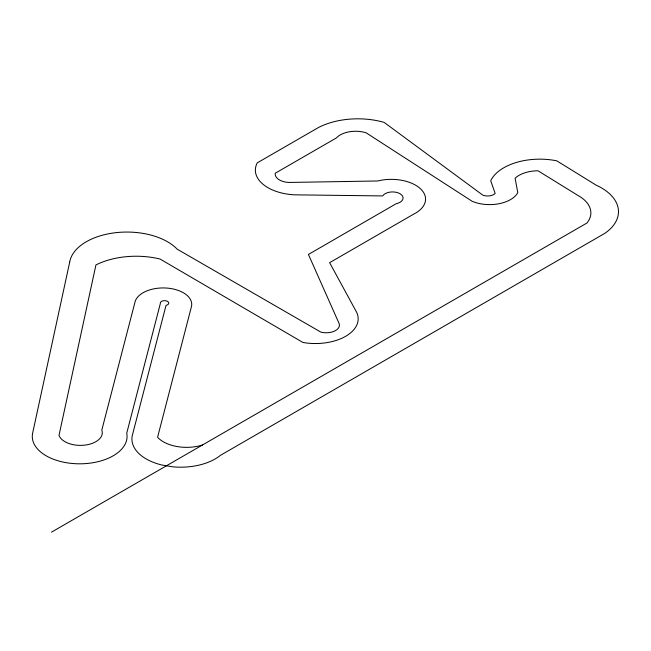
<?xml version="1.0" encoding="UTF-8"?>
<svg xmlns="http://www.w3.org/2000/svg" width="651" height="651" viewBox="0 0 651 651"><rect width="100%" height="100%" fill="white"/><g stroke="black" fill="none" stroke-linecap="round" stroke-linejoin="round"><path stroke-width="0.98" d="M51.486 532.16L586.966 223A41.574 24.006 0 0 0 578.023 195.503L538.011 170.79A27.065 15.624 0 0 0 515.096 178.236L517.805 192.631A29.482 17.024 0 0 1 472.187 201.305L366.122 132.804A21.833 12.605 0 0 0 336.355 137.947L275.235 173.239A14.639 8.455 0 0 0 291.127 182.41L377.735 180.978A34.259 19.782 0 0 1 420.253 188.562A34.259 19.782 0 0 1 413.938 213.992L329.626 262.67L356.658 312.325A42.787 24.697 0 0 1 345.201 336.559A42.787 24.697 0 0 1 302.918 342.467L160.065 259.041A61.129 35.292 0 0 0 95.933 264.941L58.997 435.389A21.89 12.638 0 0 0 84.98 445.105A21.89 12.638 0 0 0 101.808 430.099L135.205 301.267A28.522 16.47 0 0 1 168.642 288.238A28.522 16.47 0 0 1 191.207 307.549L157.575 437.293A32.851 18.969 0 0 0 202.469 444.991M69.69 262.141L32.55 433.55A47.393 27.366 0 0 0 79.992 463.813A47.393 27.366 0 0 0 126.733 433.192L160.366 303.439A4.215 2.433 0 0 1 163.637 300.721A4.215 2.433 0 0 1 168.576 302.398A4.215 2.433 0 0 1 166.038 305.368L132.641 434.209A48.76 28.156 0 0 0 161.904 465.017L172.401 466.783A48.76 28.156 0 0 0 220.42 455.35L604.852 233.327A58.427 33.73 0 0 0 596.039 185.104L556.8 160.846A50.908 29.393 0 0 0 490.716 180.742L495.159 193.428A8.553 4.939 0 0 1 482.83 195.162L384.147 122.396A58.932 34.023 0 0 0 318.38 127.572L257.259 162.856A42.933 24.787 0 0 0 294.586 194.836L382.658 195.927A10.53 6.079 0 0 1 399.999 193.705A10.53 6.079 0 0 1 396.15 203.722L308.428 254.46L338.732 322.676A13.199 7.625 0 0 1 335.159 330.789A13.199 7.625 0 0 1 320.845 332.116L177.17 249.162A57.451 33.168 0 0 0 115.129 232.757A57.451 33.168 0 0 0 69.69 262.141"/></g></svg>
